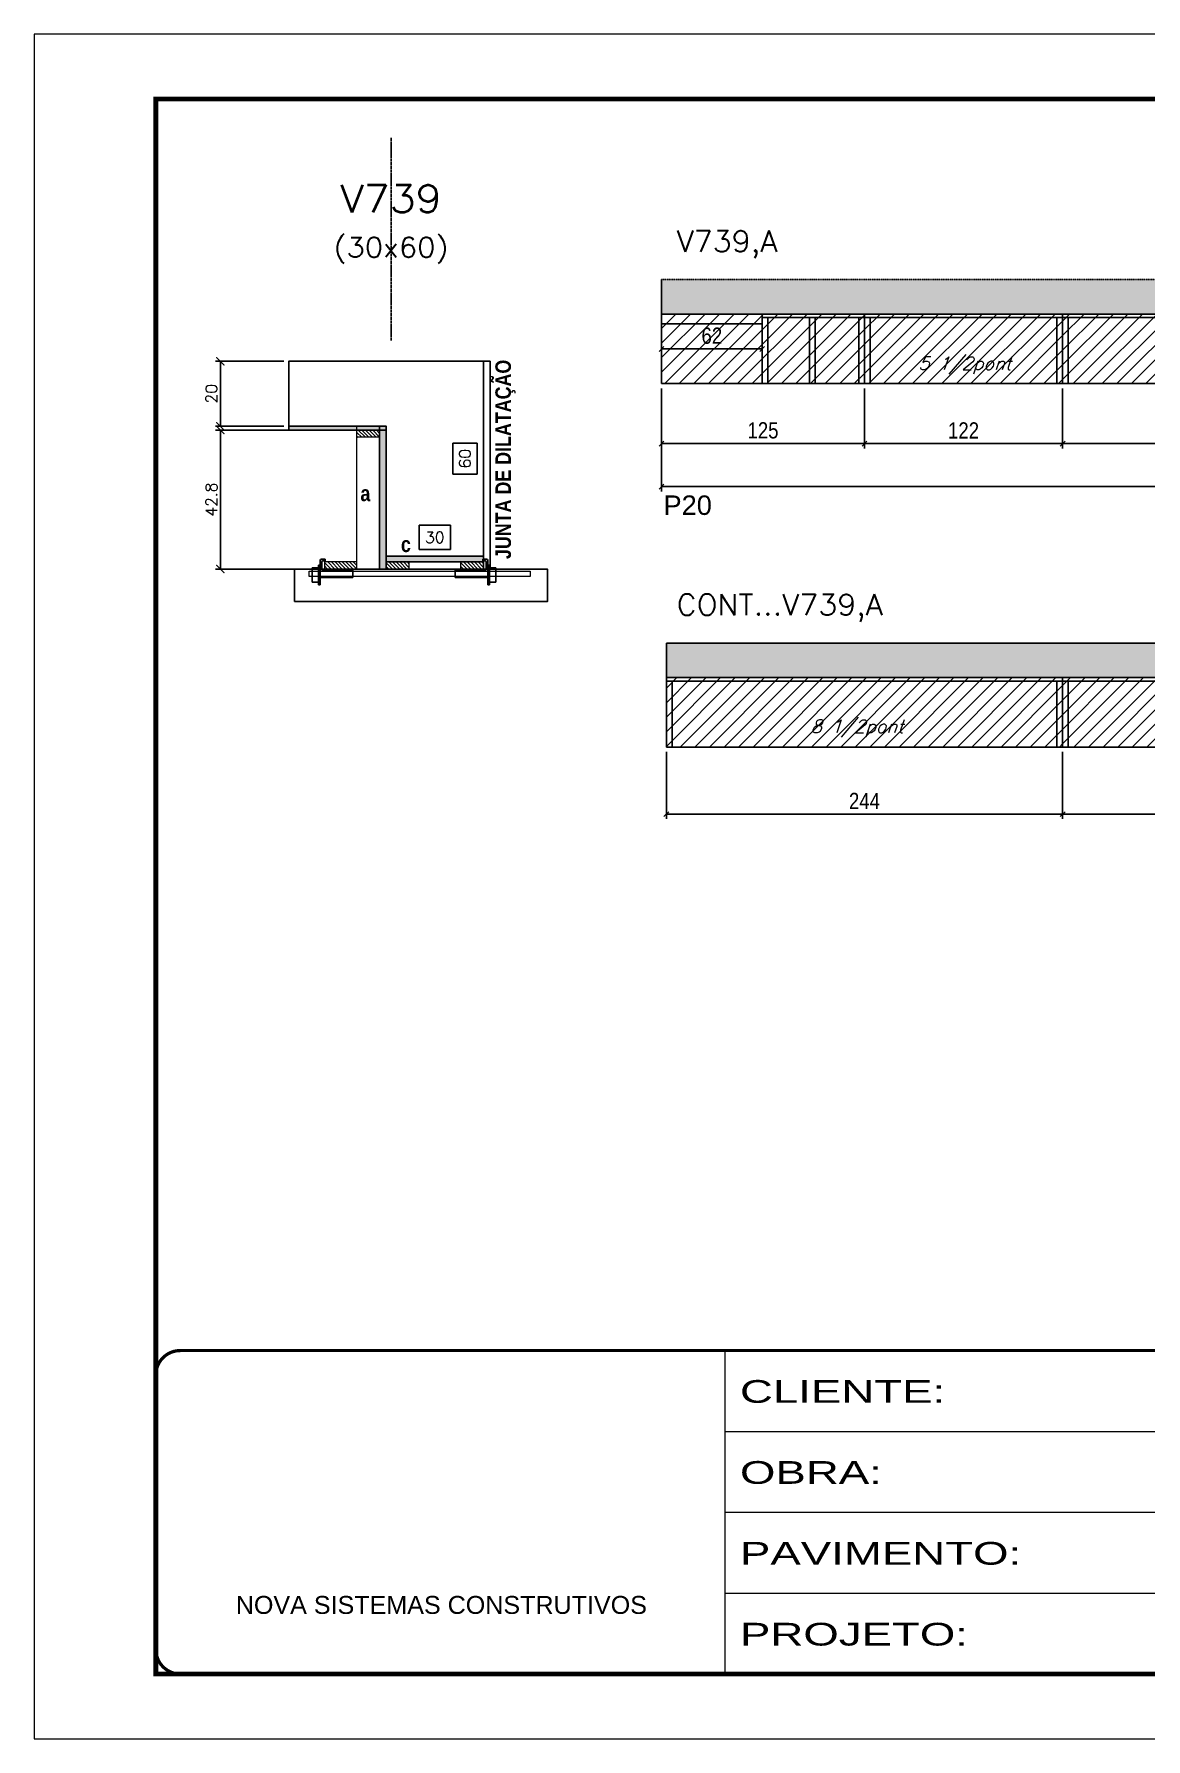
# Model space of a CAD drawing. Extents: x -20960 to -5926, y -2106 to 21915.
# Drawn here: x -7452 to -6767, y 10528 to 11578 of the extents above; entities that cross this region are included whole.
import ezdxf
from ezdxf.enums import TextEntityAlignment as Align

# ---------------------------------------------------------------- set-up
doc = ezdxf.new("R2010")
doc.units = 0
for name, pattern in [('CONTINUO', [0]), ('DASHED', [0.75, 0.5, -0.25]), ('HIDDEN', [0.375, 0.25, -0.125])]:
    doc.linetypes.add(name, pattern=pattern)
for name, color, linetype in [('5', 5, 'Continuous'), ('barrote', 251, 'Continuous'), ('COTA', 241, 'Continuous'), ('Cota Seção (2x)', 4, 'Continuous'), ('detalhes', 4, 'Continuous'), ('Painéis', 200, 'Continuous'), ('presilha', 1, 'Continuous'), ('Reaproveitamento', 251, 'Continuous'), ('SARR_2.2x7', 40, 'Continuous'), ('SARR_3.5x7', 81, 'Continuous'), ('texto', 7, 'Continuous'), ('Texto de Titulo', 7, 'Continuous'), ('Texto Qtd Sarr', 242, 'Continuous')]:
    doc.layers.add(name, color=color, linetype=linetype)
for name, color, linetype, lineweight in [('CONCRETO', 251, 'Continuous', 25), ('Folhas', 255, 'Continuous', 9), ('Hachura', 251, 'Continuous', 9), ('Madeira', 126, 'Continuous', 18), ('SARRAFO DE PRESSAO', 251, 'DASHED', 9), ('SCO-___-LAJ', 2, 'Continuous', 0), ('Texto Seção', 7, 'Continuous', 15)]:
    doc.layers.add(name, color=color, linetype=linetype, lineweight=lineweight)
doc.styles.add('ARIAL', font='arial.ttf')
doc.styles.add('COTA TECNICA', font='techl___.ttf', dxfattribs={"height": 10})
doc.styles.add('COTA TECNICA-50', font='techl___.ttf', dxfattribs={"height": 9})
doc.styles.add('REGUA-120', font='ROMANS.shx', dxfattribs={"height": 15})
doc.styles.add('Romans', font='romans.shx')
doc.styles.get("Standard").update_dxf_attribs({"font": 'arial.ttf'})
doc.styles.add('TECNICA', font='techb___.ttf', dxfattribs={"height": 10})
doc.styles.add('Tecnologia', font='')
doc.styles.get('Tecnologia').set_extended_font_data('Forgotten Futurist')
doc.dimstyles.new('COTA PAINEL-50', dxfattribs={"dimtxt": 9, "dimasz": 3, "dimexe": 3, "dimexo": 3, "dimgap": 3, "dimtad": 1, "dimdec": 1, "dimzin": 12, "dimdsep": 46, "dimtxsty": 'COTA TECNICA-50', "dimblk1": 'OBLIQUE', "dimblk2": 'OBLIQUE', "dimsah": 1, "dimcen": 0.9, "dimclrd": 4, "dimclre": 4, "dimclrt": 240, "dimadec": 1, "dimazin": 3, "dimtfac": 1, "dimtdec": 1, "dimtmove": 0, "dimatfit": 3, "dimfxl": 1, "dimtolj": 1, "dimtzin": 12, "dimarcsym": 0})
doc.dimstyles.new('Cota Seção (2x)', dxfattribs={"dimtxt": 7, "dimasz": 5, "dimexe": 3, "dimexo": 3, "dimgap": 2, "dimtad": 3, "dimdec": 1, "dimlfac": 0.5, "dimzin": 12, "dimdsep": 46, "dimtxsty": 'Romans', "dimblk": 'ARCHTICK', "dimcen": 0, "dimclrd": 4, "dimclre": 4, "dimclrt": 1, "dimadec": 1, "dimazin": 3, "dimtfac": 1, "dimtdec": 1, "dimtmove": 0, "dimatfit": 3, "dimldrblk": 'OBLIQUE', "dimfxl": 1, "dimtolj": 1, "dimtzin": 12, "dimarcsym": 0})
doc.dimstyles.new('Cota Seção interna', dxfattribs={"dimtxt": 7, "dimasz": 6, "dimexe": 0.18, "dimexo": 2, "dimgap": -4, "dimtad": 3, "dimdec": 1, "dimlfac": 0.5, "dimzin": 12, "dimdsep": 46, "dimtxsty": 'Romans', "dimblk": 'ARCHTICK', "dimcen": 0.09, "dimse1": 1, "dimse2": 1, "dimsd1": 1, "dimsd2": 1, "dimclrd": 180, "dimclre": 5, "dimclrt": 1, "dimadec": 0, "dimazin": 3, "dimtfac": 1, "dimtdec": 1, "dimtofl": 0, "dimtmove": 0, "dimatfit": 3, "dimldrblk": 'ARCHTICK', "dimfxl": 1, "dimtolj": 1, "dimtzin": 0, "dimarcsym": 0})
doc.dimstyles.new('PAINEL', dxfattribs={"dimtxt": 10, "dimasz": 3, "dimexe": 3, "dimexo": 3, "dimgap": 3, "dimtad": 1, "dimdec": 1, "dimzin": 12, "dimdsep": 46, "dimtxsty": 'COTA TECNICA', "dimblk1": 'OBLIQUE', "dimblk2": 'OBLIQUE', "dimsah": 1, "dimcen": 0.9, "dimclrd": 4, "dimclre": 4, "dimclrt": 240, "dimadec": 1, "dimazin": 3, "dimtfac": 1, "dimtdec": 1, "dimtmove": 0, "dimatfit": 3, "dimfxl": 1, "dimtolj": 1, "dimtzin": 12, "dimarcsym": 0})
pattern_1 = [(45, (10871.408, 12325.307), (-4.490128, 4.490128), [])]

# ---------------------------------------------------------------- blocks, each defined once
blk = doc.blocks.new('9999999999')
at = {"color": 30, "linetype": 'CONTINUO'}
for p, q in [((98564.6, 34230.2), (98564.6, 34429.4)), ((98564.6, 34379.6), (99584, 34379.6)), ((98564.6, 34329.8), (99488, 34329.8)), ((98564.6, 34280), (99488, 34280))]:
    blk.add_line(p, q, dxfattribs=at)
at = {"color": 30, "linetype": 'CONTINUO', "const_width": 2}
blk.add_lwpolyline([(99584, 34230.2), (99584, 34414.4, 0.414214), (99569, 34429.4), (98229, 34429.4, 0.414214), (98214, 34414.4), (98214, 34245.2, 0.414214), (98229, 34230.2), (99584, 34230.2)], format="xyb", dxfattribs=at)
at = {"layer": 'Folhas'}
blk.add_lwpolyline([(98139, 34190.2), (99624, 34190.2), (99624, 35240.2), (98139, 35240.2)], close=True, dxfattribs=at)
at = {"layer": 'Folhas', "color": 30, "const_width": 3}
blk.add_lwpolyline([(98214, 34230.2), (99584, 34230.2), (99584, 35200.2), (98214, 35200.2)], close=True, dxfattribs=at)
at = {"color": 7, "linetype": 'Continuous', "ltscale": 5, "style": 'ARIAL'}
blk.add_text('NOVA SISTEMAS CONSTRUTIVOS', height=11.059, dxfattribs=at).set_placement((98263.2, 34267.2))
at = {"layer": 'Folhas', "color": 7, "style": 'Tecnologia', "width": 1.5}
for s, p in [('CLIENTE:', (98573.7, 34397.2)), ('OBRA:', (98573.7, 34347.3)), ('PAVIMENTO:', (98573.7, 34297.5)), ('PROJETO:', (98573.7, 34247.7))]:
    blk.add_text(s, height=14, dxfattribs=at).set_placement(p)
blk = doc.blocks.new('titulo1')
at = {"layer": 'Defpoints', "color": 252, "linetype": 'HIDDEN', "ltscale": 2}
blk.add_line((0, 0), (0, 125), dxfattribs=at)
at = {"layer": 'Defpoints', "style": 'Romans', "oblique": 15}
blk.add_attdef('FOLHA', text='', height=10, dxfattribs=at).set_placement((0, 15.6), align=Align.MIDDLE_CENTER)
at = {"layer": 'Texto Qtd Sarr', "color": 3, "style": 'Romans', "oblique": 15}
for tag, height, p in [('TITULO', 17, (0, 71.4)), ('SEÇÃO', 12, (0, 41.5))]:
    blk.add_attdef(tag, text='', height=height, dxfattribs=at).set_placement(p, align=Align.MIDDLE_CENTER)
blk = doc.blocks.new('PRESILHA METÁLICA 1')
at = {"layer": 'presilha'}
for p, q in [((7.5, 10.6), (7.5, 19.9)), ((12, 21), (8.6, 21)), ((9, 11.6), (9, 18.9)), ((12, 19.5), (9.6, 19.5)), ((12, 21), (12, 19.5)), ((0, 13), (6, 13)), ((0, 13), (0, 0)), ((6, 0), (0, 0)), ((6, 15.5), (7.5, 15.5)), ((6, -2.5), (6, 15.5)), ((6, 13), (6, 0)), ((7.5, 15.5), (7.5, -2.5)), ((37.5, 4.1), (7.5, 4.1)), ((37.5, 11), (9.6, 11)), ((37.5, 11), (37.5, 4.1)), ((7.5, -2.5), (6, -2.5))]:
    blk.add_line(p, q, dxfattribs=at)
for centre, radius, start, end in [((8.6, 19.9), 1.14, 90, 180), ((9.6, 18.9), 0.57, 90, 180), ((9.6, 11.6), 0.57, 180, 270)]:
    blk.add_arc(centre, radius, start, end, dxfattribs=at)
blk = doc.blocks.new('*D1352')
at = {"layer": 'Cota Seção (2x)', "color": 180, "lineweight": -2, "transparency": 16777216}
for p, q in [((-7195.5, 11275.7), (-7214.9, 11275.7)), ((-7214.9, 11275.7), (-7214.9, 11260.7)), ((-7195.5, 11260.7), (-7195.5, 11275.7)), ((-7214.9, 11260.7), (-7195.5, 11260.7))]:
    blk.add_line(p, q, dxfattribs=at)
at = {"layer": 'Defpoints', "color": 0, "transparency": 16777216}
for p in [(-7175.2, 11256.7), (-7235.2, 11248.7), (-7175.2, 11248.7)]:
    blk.add_point(p, dxfattribs=at)
at = {"layer": 'Cota Seção (2x)', "color": 1, "transparency": 16777216, "insert": (-7205.2, 11268.2), "char_height": 7, "attachment_point": 5, "style": 'Romans'}
blk.add_mtext('\\A1;30', dxfattribs=at)
blk = doc.blocks.new('_ArchTick')
at = {"color": 0, "linetype": 'ByBlock', "const_width": 0.15}
blk.add_lwpolyline([(-0.5, -0.5), (0.5, 0.5)], dxfattribs=at)
blk = doc.blocks.new('*D1367')
at = {"layer": 'COTA', "color": 4, "lineweight": -2, "transparency": 16777216}
for p, q in [((-7256.2, 11334.3), (-7340.3, 11334.3)), ((-7337.3, 11334.3), (-7337.3, 11248.7)), ((-7256.2, 11248.7), (-7340.3, 11248.7))]:
    blk.add_line(p, q, dxfattribs=at)
at = {"layer": 'Defpoints', "color": 0, "transparency": 16777216}
for p in [(-7253.2, 11334.3), (-7337.3, 11248.7), (-7253.2, 11248.7)]:
    blk.add_point(p, dxfattribs=at)
at = {"layer": 'COTA', "color": 4, "lineweight": -2, "transparency": 16777216, "xscale": 5, "yscale": 5, "zscale": 5}
for p, rotation in [((-7337.3, 11334.3), 90), ((-7337.3, 11248.7), 270)]:
    blk.add_blockref('_ArchTick', p, dxfattribs=dict(at, rotation=rotation))
at = {"layer": 'COTA', "color": 1, "transparency": 16777216, "insert": (-7342.8, 11291.5), "char_height": 7, "attachment_point": 5, "rotation": 90, "style": 'Romans'}
blk.add_mtext('\\A1;42.8', dxfattribs=at)
blk = doc.blocks.new('_Oblique')
at = {"color": 0, "linetype": 'ByBlock', "lineweight": -2}
blk.add_line((-0.5, -0.5), (0.5, 0.5), dxfattribs=at)
blk = doc.blocks.new('*D1368')
at = {"layer": 'COTA', "color": 4, "lineweight": -2, "transparency": 16777216}
for p, q in [((-7298.2, 11376.7), (-7340.3, 11376.7)), ((-7337.3, 11376.7), (-7337.3, 11336.7)), ((-7298.2, 11336.7), (-7340.3, 11336.7))]:
    blk.add_line(p, q, dxfattribs=at)
at = {"layer": 'Defpoints', "color": 0, "transparency": 16777216}
for p in [(-7295.2, 11376.7), (-7337.3, 11336.7), (-7295.2, 11336.7)]:
    blk.add_point(p, dxfattribs=at)
at = {"layer": 'COTA', "color": 4, "lineweight": -2, "transparency": 16777216, "xscale": 5, "yscale": 5, "zscale": 5}
for p, rotation in [((-7337.3, 11376.7), 90), ((-7337.3, 11336.7), 270)]:
    blk.add_blockref('_ArchTick', p, dxfattribs=dict(at, rotation=rotation))
at = {"layer": 'COTA', "color": 1, "transparency": 16777216, "insert": (-7342.8, 11356.7), "char_height": 7, "attachment_point": 5, "rotation": 90, "style": 'Romans'}
blk.add_mtext('\\A1;20', dxfattribs=at)
blk = doc.blocks.new('*D1369')
at = {"layer": 'Cota Seção (2x)', "color": 180, "lineweight": -2, "transparency": 16777216}
for p, q in [((-7179.2, 11326.2), (-7194.2, 11326.2)), ((-7194.2, 11326.2), (-7194.2, 11307.2)), ((-7179.2, 11307.2), (-7179.2, 11326.2)), ((-7194.2, 11307.2), (-7179.2, 11307.2))]:
    blk.add_line(p, q, dxfattribs=at)
at = {"layer": 'Defpoints', "color": 0, "transparency": 16777216}
for p in [(-7175.2, 11376.7), (-7175.2, 11256.7), (-7175.2, 11256.7)]:
    blk.add_point(p, dxfattribs=at)
at = {"layer": 'Cota Seção (2x)', "color": 1, "transparency": 16777216, "insert": (-7186.7, 11316.7), "char_height": 7, "attachment_point": 5, "rotation": 90, "style": 'Romans'}
blk.add_mtext('\\A1;60', dxfattribs=at)
blk = doc.blocks.new('*D1356')
at = {"layer": 'COTA', "color": 4, "linetype": 'ByBlock', "lineweight": -2, "transparency": 16777216}
for p, q in [((-7065.6, 11360), (-7065.6, 11323)), ((-6940.6, 11360), (-6940.6, 11323)), ((-7065.6, 11326), (-6940.6, 11326))]:
    blk.add_line(p, q, dxfattribs=at)
at = {"layer": 'Defpoints', "color": 0, "linetype": 'ByBlock', "transparency": 16777216}
for p in [(-7065.6, 11363), (-6940.6, 11363), (-6940.6, 11326)]:
    blk.add_point(p, dxfattribs=at)
at = {"layer": 'COTA', "color": 4, "linetype": 'ByBlock', "lineweight": -2, "transparency": 16777216, "xscale": 3, "yscale": 3, "zscale": 3, "rotation": 180}
blk.add_blockref('_Oblique', (-7065.6, 11326), dxfattribs=at)
at = {"layer": 'COTA', "color": 4, "linetype": 'ByBlock', "lineweight": -2, "transparency": 16777216, "xscale": 3, "yscale": 3, "zscale": 3}
blk.add_blockref('_Oblique', (-6940.6, 11326), dxfattribs=at)
at = {"layer": 'COTA', "color": 240, "linetype": 'ByBlock', "transparency": 16777216, "insert": (-7003.1, 11334.1), "char_height": 10, "attachment_point": 5, "style": 'COTA TECNICA'}
blk.add_mtext('\\A1;125', dxfattribs=at)
blk = doc.blocks.new('*D1377')
at = {"layer": 'COTA', "color": 4, "linetype": 'ByBlock', "lineweight": -2, "transparency": 16777216}
for p, q in [((-6818.6, 11360), (-6818.6, 11323)), ((-6574.6, 11360), (-6574.6, 11323)), ((-6818.6, 11326), (-6574.6, 11326))]:
    blk.add_line(p, q, dxfattribs=at)
at = {"layer": 'Defpoints', "color": 0, "linetype": 'ByBlock', "transparency": 16777216}
for p in [(-6818.6, 11363), (-6574.6, 11363), (-6574.6, 11326)]:
    blk.add_point(p, dxfattribs=at)
at = {"layer": 'COTA', "color": 4, "linetype": 'ByBlock', "lineweight": -2, "transparency": 16777216, "xscale": 3, "yscale": 3, "zscale": 3, "rotation": 180}
blk.add_blockref('_Oblique', (-6818.6, 11326), dxfattribs=at)
at = {"layer": 'COTA', "color": 4, "linetype": 'ByBlock', "lineweight": -2, "transparency": 16777216, "xscale": 3, "yscale": 3, "zscale": 3}
blk.add_blockref('_Oblique', (-6574.6, 11326), dxfattribs=at)
at = {"layer": 'COTA', "color": 240, "linetype": 'ByBlock', "transparency": 16777216, "insert": (-6696.6, 11334.1), "char_height": 10, "attachment_point": 5, "style": 'COTA TECNICA'}
blk.add_mtext('\\A1;244', dxfattribs=at)
blk = doc.blocks.new('*D1379')
at = {"layer": 'COTA', "color": 4, "linetype": 'ByBlock', "lineweight": -2, "transparency": 16777216}
for p, q in [((-7065.6, 11360), (-7065.6, 11296.5)), ((-6386.6, 11360), (-6386.6, 11296.5)), ((-7065.6, 11299.5), (-6386.6, 11299.5))]:
    blk.add_line(p, q, dxfattribs=at)
at = {"layer": 'Defpoints', "color": 0, "linetype": 'ByBlock', "transparency": 16777216}
for p in [(-7065.6, 11363), (-6386.6, 11363), (-6386.6, 11299.5)]:
    blk.add_point(p, dxfattribs=at)
at = {"layer": 'COTA', "color": 4, "linetype": 'ByBlock', "lineweight": -2, "transparency": 16777216, "xscale": 3, "yscale": 3, "zscale": 3, "rotation": 180}
blk.add_blockref('_Oblique', (-7065.6, 11299.5), dxfattribs=at)
at = {"layer": 'COTA', "color": 4, "linetype": 'ByBlock', "lineweight": -2, "transparency": 16777216, "xscale": 3, "yscale": 3, "zscale": 3}
blk.add_blockref('_Oblique', (-6386.6, 11299.5), dxfattribs=at)
at = {"layer": 'COTA', "color": 240, "linetype": 'ByBlock', "transparency": 16777216, "insert": (-6726.1, 11307.2), "char_height": 9, "attachment_point": 5, "style": 'COTA TECNICA-50'}
blk.add_mtext('\\A1;679', dxfattribs=at)
blk = doc.blocks.new('*D1357')
at = {"layer": 'COTA', "color": 4, "lineweight": -2, "ltscale": 25, "transparency": 16777216}
for p, q in [((-7062.6, 11136.1), (-7062.6, 11094.8)), ((-6818.6, 11136.1), (-6818.6, 11094.8)), ((-7062.6, 11097.8), (-6818.6, 11097.8))]:
    blk.add_line(p, q, dxfattribs=at)
at = {"layer": 'Defpoints', "color": 0, "ltscale": 25, "transparency": 16777216}
for p in [(-7062.6, 11139.1), (-6818.6, 11139.1), (-6818.6, 11097.8)]:
    blk.add_point(p, dxfattribs=at)
at = {"layer": 'COTA', "color": 4, "lineweight": -2, "ltscale": 25, "transparency": 16777216, "xscale": 3, "yscale": 3, "zscale": 3, "rotation": 180}
blk.add_blockref('_Oblique', (-7062.6, 11097.8), dxfattribs=at)
at = {"layer": 'COTA', "color": 4, "lineweight": -2, "ltscale": 25, "transparency": 16777216, "xscale": 3, "yscale": 3, "zscale": 3}
blk.add_blockref('_Oblique', (-6818.6, 11097.8), dxfattribs=at)
at = {"layer": 'COTA', "color": 240, "ltscale": 25, "transparency": 16777216, "insert": (-6940.6, 11105.9), "char_height": 10, "attachment_point": 5, "style": 'COTA TECNICA'}
blk.add_mtext('\\A1;244', dxfattribs=at)
blk = doc.blocks.new('*D1358')
at = {"layer": 'COTA', "color": 4, "lineweight": -2, "ltscale": 25, "transparency": 16777216}
for p, q in [((-6818.6, 11136.1), (-6818.6, 11094.8)), ((-6574.6, 11136.1), (-6574.6, 11094.8)), ((-6818.6, 11097.8), (-6574.6, 11097.8))]:
    blk.add_line(p, q, dxfattribs=at)
at = {"layer": 'Defpoints', "color": 0, "ltscale": 25, "transparency": 16777216}
for p in [(-6818.6, 11139.1), (-6574.6, 11139.1), (-6574.6, 11097.8)]:
    blk.add_point(p, dxfattribs=at)
at = {"layer": 'COTA', "color": 4, "lineweight": -2, "ltscale": 25, "transparency": 16777216, "xscale": 3, "yscale": 3, "zscale": 3, "rotation": 180}
blk.add_blockref('_Oblique', (-6818.6, 11097.8), dxfattribs=at)
at = {"layer": 'COTA', "color": 4, "lineweight": -2, "ltscale": 25, "transparency": 16777216, "xscale": 3, "yscale": 3, "zscale": 3}
blk.add_blockref('_Oblique', (-6574.6, 11097.8), dxfattribs=at)
at = {"layer": 'COTA', "color": 240, "ltscale": 25, "transparency": 16777216, "insert": (-6696.6, 11105.9), "char_height": 10, "attachment_point": 5, "style": 'COTA TECNICA'}
blk.add_mtext('\\A1;244', dxfattribs=at)
blk = doc.blocks.new('*D1365')
at = {"layer": 'COTA', "color": 4, "lineweight": -2, "ltscale": 25, "transparency": 16777216}
for p, q in [((-7065.6, 11396.8), (-7065.6, 11381.3)), ((-7003.6, 11396.8), (-7003.6, 11381.3)), ((-7003.6, 11384.3), (-7065.6, 11384.3))]:
    blk.add_line(p, q, dxfattribs=at)
at = {"layer": 'Defpoints', "color": 0, "ltscale": 25, "transparency": 16777216}
for p in [(-7065.6, 11399.8), (-7003.6, 11399.8), (-7065.6, 11384.3)]:
    blk.add_point(p, dxfattribs=at)
at = {"layer": 'COTA', "color": 4, "lineweight": -2, "ltscale": 25, "transparency": 16777216, "xscale": 3, "yscale": 3, "zscale": 3, "rotation": 180}
blk.add_blockref('_Oblique', (-7065.6, 11384.3), dxfattribs=at)
at = {"layer": 'COTA', "color": 4, "lineweight": -2, "ltscale": 25, "transparency": 16777216, "xscale": 3, "yscale": 3, "zscale": 3}
blk.add_blockref('_Oblique', (-7003.6, 11384.3), dxfattribs=at)
at = {"layer": 'COTA', "color": 240, "ltscale": 25, "transparency": 16777216, "insert": (-7034.6, 11392.4), "char_height": 10, "attachment_point": 5, "style": 'COTA TECNICA'}
blk.add_mtext('\\A1;62', dxfattribs=at)
blk = doc.blocks.new('*D1366')
at = {"layer": 'COTA', "color": 4, "lineweight": -2, "ltscale": 25, "transparency": 16777216}
for p, q in [((-6940.6, 11360), (-6940.6, 11323)), ((-6818.6, 11360), (-6818.6, 11323)), ((-6940.6, 11326), (-6818.6, 11326))]:
    blk.add_line(p, q, dxfattribs=at)
at = {"layer": 'Defpoints', "color": 0, "ltscale": 25, "transparency": 16777216}
for p in [(-6940.6, 11363), (-6818.6, 11363), (-6818.6, 11326)]:
    blk.add_point(p, dxfattribs=at)
at = {"layer": 'COTA', "color": 4, "lineweight": -2, "ltscale": 25, "transparency": 16777216, "xscale": 3, "yscale": 3, "zscale": 3, "rotation": 180}
blk.add_blockref('_Oblique', (-6940.6, 11326), dxfattribs=at)
at = {"layer": 'COTA', "color": 4, "lineweight": -2, "ltscale": 25, "transparency": 16777216, "xscale": 3, "yscale": 3, "zscale": 3}
blk.add_blockref('_Oblique', (-6818.6, 11326), dxfattribs=at)
at = {"layer": 'COTA', "color": 240, "ltscale": 25, "transparency": 16777216, "insert": (-6879.6, 11334.1), "char_height": 10, "attachment_point": 5, "style": 'COTA TECNICA'}
blk.add_mtext('\\A1;122', dxfattribs=at)

msp = doc.modelspace()

# ---------------------------------------------------------------- hatches: boundary and pattern name
at = {"layer": 'COTA', "linetype": 'ByBlock'}
h = msp.add_hatch(dxfattribs=at)
h.set_pattern_fill('AR-CONC', color=256, scale=0.03)
h.set_pattern_definition([(50, (-147772.7897, -19461.836), (5.46554007, -0.47817257), [0.5715, -6.2865]), (355, (-147772.7897, -19461.836), (-1.05730264, 5.73170536), [0.4572, -5.02921753]), (100.4514447, (-147772.334, -19461.8757), (4.40823741, 5.25353256), [0.48570026, -5.34270734]), (46.1842, (-147772.79, -19460.312), (8.13237123, -1.26126984), [0.85725, -9.42975]), (96.6355576, (-147772.112, -19460.417), (7.122124, 7.42278374), [0.7285507, -8.01406824]), (351.184151, (-147772.79, -19460.312), (7.122124, 7.42278374), [0.685799, -7.54379196]), (21, (-147772.0277, -19460.693), (4.54843174, -3.06795595), [0.5715, -6.2865]), (326, (-147772.0277, -19460.693), (1.85406085, 5.52563898), [0.4572, -5.0292]), (71.451445, (-147771.6487, -19460.9485), (6.40249258, 2.45768307), [0.48570026, -5.34269813]), (37.5, (-147772.7897, -19461.8358), (0.092658098, 2.536651166), [0, -4.96824, 0, -5.1054, 0, -5.04825]), (7.5, (-147772.7897, -19461.8358), (2.004589875, 3.005417245), [0, -2.91084, 0, -4.85394, 0, -1.92405]), (327.5, (-147774.489, -19461.8358), (4.067717855, -0.17186232), [0, -1.905, 0, -5.9436, 0, -7.8867]), (317.5, (-147775.251, -19461.836), (4.44387544, 0.76279473), [0, -2.4765, 0, -3.94716, 0, -5.6007])])
h.paths.add_polyline_path([(-6574.58, 11426.97), (-7065.58, 11426.97), (-7065.58, 11405.77), (-6574.58, 11405.77), (-6505.58, 11405.77), (-6505.58, 11384.97), (-6386.58, 11384.97), (-6386.58, 11363.09), (-6356.58, 11362.97), (-6356.58, 11384.97), (-6237.58, 11384.97), (-6237.58, 11405.77), (-6134.08, 11405.77), (-6134.08, 11426.97)])
h.paths.add_polyline_path([(-6217.66, 11378.66), (-6217.66, 11412.59), (-6238.24, 11412.59), (-6238.24, 11378.66)], flags=25)
h.paths.add_polyline_path([(-6308.77, 11398.65), (-6285.96, 11398.65), (-6285.96, 11419.23), (-6308.77, 11419.23)], flags=24)
h.paths.add_polyline_path([(-6457.77, 11398.65), (-6434.96, 11398.65), (-6434.96, 11419.23), (-6457.77, 11419.23)], flags=24)
h = msp.add_hatch(dxfattribs=at)
h.set_pattern_fill('AR-CONC', color=256, scale=0.03)
h.set_pattern_definition([(50, (-144589.2897, -16891.5286), (5.46554007, -0.47817257), [0.5715, -6.2865]), (355, (-144589.2897, -16891.5286), (-1.05730264, 5.73170536), [0.4572, -5.02921753]), (100.4514447, (-144588.834, -16891.5684), (4.40823741, 5.25353256), [0.48570026, -5.34270734]), (46.1842, (-144589.29, -16890.0046), (8.13237123, -1.26126984), [0.85725, -9.42975]), (96.6355576, (-144588.612, -16890.11), (7.122124, 7.42278374), [0.7285507, -8.01406824]), (351.184151, (-144589.29, -16890.005), (7.122124, 7.42278374), [0.685799, -7.54379196]), (21, (-144588.5277, -16890.3856), (4.54843174, -3.06795595), [0.5715, -6.2865]), (326, (-144588.5277, -16890.3856), (1.85406085, 5.52563898), [0.4572, -5.0292]), (71.451445, (-144588.1487, -16890.641), (6.40249258, 2.45768307), [0.48570026, -5.34269813]), (37.5, (-144589.2897, -16891.5286), (0.092658098, 2.536651166), [0, -4.96824, 0, -5.1054, 0, -5.04825]), (7.5, (-144589.2897, -16891.5286), (2.004589875, 3.005417245), [0, -2.91084, 0, -4.85394, 0, -1.92405]), (327.5, (-144590.989, -16891.5286), (4.067717855, -0.17186232), [0, -1.905, 0, -5.9436, 0, -7.8867]), (317.5, (-144591.751, -16891.5286), (4.44387544, 0.76279473), [0, -2.4765, 0, -3.94716, 0, -5.6007])])
h.paths.add_polyline_path([(-6311.08, 11181.86), (-6311.08, 11203.06), (-7062.58, 11203.06), (-7062.58, 11181.86)])
at = {"layer": 'Hachura'}
h = msp.add_hatch(color=256, dxfattribs=at)
h.dxf.hatch_style = 1
h.paths.add_polyline_path([(-7235.17, 11334.3), (-7235.17, 11336.7), (-7295.17, 11336.7), (-7295.17, 11334.3)])
h = msp.add_hatch(dxfattribs=at)
h.set_pattern_fill('ANSI31', color=256, scale=0.5, angle=270, style=0)
h.set_pattern_definition([(315, (15652.6435, 3026.6581), (1.12253202, 1.12253202), [])])
h.paths.add_polyline_path([(-7253.18, 11329.9), (-7253.18, 11334.3), (-7239.18, 11334.3), (-7239.18, 11329.9)])
h = msp.add_hatch(color=256, dxfattribs=at)
h.dxf.hatch_style = 1
h.paths.add_polyline_path([(-7235.18, 11336.7), (-7239.18, 11336.7), (-7239.18, 11248.7), (-7235.18, 11248.7)])
h = msp.add_hatch(color=256, dxfattribs=at)
h.dxf.hatch_style = 1
h.paths.add_polyline_path([(-7235.17, 11253.1), (-7235.17, 11256.7), (-7175.21, 11256.7), (-7175.21, 11253.1)])
h = msp.add_hatch(dxfattribs=at)
h.set_pattern_fill('ANSI31', color=256, scale=0.5, angle=270, style=0)
h.set_pattern_definition([(315, (15618.6435, 3019.0581), (1.12253202, 1.12253202), [])])
h.paths.add_polyline_path([(-7253.18, 11248.7), (-7253.18, 11253.1), (-7273.18, 11253.1), (-7273.18, 11248.7)])
h = msp.add_hatch(dxfattribs=at)
h.set_pattern_fill('ANSI31', color=256, scale=0.5, angle=270, style=0)
h.set_pattern_definition([(315, (15721.4455, 3019.0581), (1.12253202, 1.12253202), [])])
h.paths.add_polyline_path([(-7235.17, 11248.7), (-7235.17, 11253.1), (-7221.17, 11253.1), (-7221.17, 11248.7)])
h = msp.add_hatch(dxfattribs=at)
h.set_pattern_fill('ANSI31', color=256, scale=0.5, angle=270, style=0)
h.set_pattern_definition([(315, (15767.4087, 3019.0581), (1.12253202, 1.12253202), [])])
h.paths.add_polyline_path([(-7189.21, 11248.7), (-7189.21, 11253.1), (-7175.21, 11253.1), (-7175.21, 11248.7)])
at = {"layer": 'Reaproveitamento', "linetype": 'ByBlock'}
h = msp.add_hatch(dxfattribs=at)
h.set_pattern_fill('ANSI31', color=256, scale=2)
h.set_pattern_definition(pattern_1)
h.paths.add_polyline_path([(-6940.58, 11405.77), (-7065.58, 11405.77), (-7065.58, 11362.97), (-7021.58, 11362.97), (-6940.58, 11362.97)])
h = msp.add_hatch(dxfattribs=at)
h.set_pattern_fill('ANSI31', color=256, scale=2)
h.set_pattern_definition(pattern_1)
h.paths.add_polyline_path([(-6818.58, 11405.77), (-6940.58, 11405.77), (-6940.58, 11362.97), (-6899.58, 11362.97), (-6818.58, 11362.97)])
h = msp.add_hatch(dxfattribs=at)
h.set_pattern_fill('ANSI31', color=256, scale=2)
h.set_pattern_definition(pattern_1)
h.paths.add_polyline_path([(-6574.58, 11362.97), (-6574.58, 11405.77), (-6818.58, 11405.77), (-6818.58, 11362.97)])
h = msp.add_hatch(dxfattribs=at)
h.set_pattern_fill('ANSI31', color=256, scale=2)
h.set_pattern_definition(pattern_1)
h.paths.add_polyline_path([(-7062.58, 11181.86), (-7062.58, 11139.06), (-6818.58, 11139.06), (-6818.58, 11181.86)])
h = msp.add_hatch(dxfattribs=at)
h.set_pattern_fill('ANSI31', color=256, scale=2)
h.set_pattern_definition(pattern_1)
h.paths.add_polyline_path([(-6574.58, 11139.06), (-6574.58, 11181.86), (-6818.58, 11181.86), (-6818.58, 11139.06)])

# ---------------------------------------------------------------- linework, layer by layer
at = {"layer": 'barrote'}
msp.add_lwpolyline([(-7291.54, 11228.7), (-7135.89, 11228.7), (-7135.89, 11248.7), (-7291.54, 11248.7)], close=True, dxfattribs=at)
at = {"layer": 'CONCRETO'}
for p, q in [((-7175.18, 11248.7), (-7175.18, 11376.7)), ((-7175.18, 11376.7), (-7171.18, 11376.7)), ((-7171.18, 11248.7), (-7171.18, 11376.7))]:
    msp.add_line(p, q, dxfattribs=at)
msp.add_lwpolyline([(-7235.18, 11336.7), (-7235.18, 11253.1), (-7235.17, 11253.1), (-7235.17, 11256.7), (-7175.18, 11256.7), (-7175.18, 11336.7), (-7175.18, 11336.7), (-7175.18, 11376.7), (-7175.18, 11376.7), (-7175.18, 11376.7), (-7235.18, 11376.7), (-7295.17, 11376.7), (-7295.17, 11336.7)], dxfattribs=at)
at = {"layer": 'COTA', "linetype": 'DASHED', "ltscale": 0.3}
msp.add_line((-7065.58, 11426.97), (-6574.58, 11426.97), dxfattribs=at)
at = {"layer": 'COTA', "linetype": 'ByBlock'}
for p, q in [((-7065.58, 11426.97), (-7065.58, 11405.77)), ((-6311.08, 11203.06), (-7062.58, 11203.06)), ((-7062.58, 11181.86), (-7062.58, 11203.06))]:
    msp.add_line(p, q, dxfattribs=at)
at = {"layer": 'Madeira'}
for points in [[(-7253.18, 11336.7), (-7239.18, 11336.7), (-7239.18, 11248.7), (-7253.18, 11248.7)], [(-7253.18, 11329.9), (-7253.18, 11334.3), (-7239.18, 11334.3), (-7239.18, 11329.9)], [(-7253.18, 11248.7), (-7253.18, 11253.1), (-7273.18, 11253.1), (-7273.18, 11248.7)], [(-7235.17, 11248.7), (-7235.17, 11253.1), (-7221.17, 11253.1), (-7221.17, 11248.7)], [(-7189.21, 11248.7), (-7189.21, 11253.1), (-7175.21, 11253.1), (-7175.21, 11248.7)]]:
    msp.add_lwpolyline(points, close=True, dxfattribs=at)
at = {"layer": 'Painéis', "linetype": 'ByBlock'}
for p, q in [((-7065.58, 11405.77), (-6574.58, 11405.77)), ((-7065.58, 11405.77), (-7065.58, 11362.97)), ((-7022.58, 11405.77), (-7021.58, 11405.77)), ((-6940.58, 11405.77), (-6940.58, 11362.97)), ((-6899.58, 11405.77), (-6899.58, 11405.77)), ((-6818.58, 11405.77), (-6818.58, 11362.97)), ((-7065.58, 11362.97), (-7021.58, 11362.97)), ((-7021.58, 11362.97), (-6899.58, 11362.97)), ((-6899.58, 11362.97), (-6574.58, 11362.97))]:
    msp.add_line(p, q, dxfattribs=at)
at = {"layer": 'Painéis', "ltscale": 25}
for p, q in [((-6311.08, 11181.86), (-7062.58, 11181.86)), ((-7062.58, 11181.86), (-7062.58, 11139.06)), ((-6818.58, 11181.86), (-6818.58, 11139.06)), ((-7062.58, 11139.06), (-6311.08, 11139.06))]:
    msp.add_line(p, q, dxfattribs=at)
at = {"layer": 'Painéis'}
for points in [[(-7235.17, 11334.3), (-7235.17, 11336.7), (-7295.17, 11336.7), (-7295.17, 11334.3)], [(-7235.18, 11336.7), (-7239.18, 11336.7), (-7239.18, 11248.7), (-7235.18, 11248.7)], [(-7235.17, 11253.1), (-7235.17, 11256.7), (-7175.21, 11256.7), (-7175.21, 11253.1)]]:
    msp.add_lwpolyline(points, close=True, dxfattribs=at)
at = {"layer": 'SARR_2.2x7', "linetype": 'Continuous'}
for p, q in [((-7003.58, 11403.57), (-6940.58, 11403.57)), ((-6940.58, 11403.57), (-6818.58, 11403.57)), ((-6818.58, 11403.57), (-6574.58, 11403.57)), ((-7065.58, 11399.77), (-7003.58, 11399.77)), ((-7062.58, 11179.66), (-6818.58, 11179.66)), ((-6818.58, 11179.66), (-6574.58, 11179.66))]:
    msp.add_line(p, q, dxfattribs=at)
at = {"layer": 'SARR_3.5x7'}
for p, q in [((-7003.58, 11405.77), (-7003.58, 11362.97)), ((-7000.04, 11403.58), (-7000.04, 11362.98)), ((-6974.48, 11403.57), (-6974.48, 11362.97)), ((-6970.94, 11403.58), (-6970.94, 11362.98)), ((-6944.08, 11403.57), (-6944.08, 11362.97)), ((-6937.08, 11403.57), (-6937.08, 11362.97)), ((-6822.08, 11403.57), (-6822.08, 11362.97)), ((-6815.08, 11403.57), (-6815.08, 11362.97)), ((-7062.58, 11139.06), (-7062.58, 11181.86)), ((-7059.13, 11179.66), (-7059.13, 11139.06)), ((-6822.08, 11179.66), (-6822.08, 11139.06)), ((-6815.08, 11179.66), (-6815.08, 11139.06))]:
    msp.add_line(p, q, dxfattribs=at)
at = {"layer": 'SCO-___-LAJ', "color": 1}
msp.add_lwpolyline([(-7282.54, 11247.37), (-7146.56, 11247.37), (-7146.56, 11244.17), (-7282.54, 11244.17)], close=True, dxfattribs=at)

# ---------------------------------------------------------------- block references
at = {"layer": 'presilha', "yscale": 0.6666666666666666, "zscale": 0.6666666666666666}
for p, xscale in [((-7280.75, 11240.74), 0.6666666666666666), ((-7167.63, 11240.74), -0.6666666666666666)]:
    msp.add_blockref('PRESILHA METÁLICA 1', p, dxfattribs=dict(at, xscale=xscale))
at = {"layer": 'SARRAFO DE PRESSAO', "color": 6, "linetype": 'ByBlock'}
msp.add_blockref('9999999999', (-105590.98, -23661.99), dxfattribs=at)
at = {"layer": 'Texto Seção'}
ref = msp.add_blockref('titulo1', (-7232.19, 11389.41), dxfattribs=at)
ref.add_attrib('TITULO', 'V739', dxfattribs={"layer": 'Texto de Titulo', "color": 7, "height": 17, "style": 'Romans', "width": 1.1}).set_placement((-7232.19, 11476.91), align=Align.MIDDLE_CENTER)
ref.add_attrib('SEÇÃO', '(30x60)', dxfattribs={"layer": 'Texto de Titulo', "color": 7, "height": 12, "style": 'Romans', "width": 1.1}).set_placement((-7232.19, 11446.91), align=Align.MIDDLE_CENTER)

# ---------------------------------------------------------------- texts
at = {"layer": '5', "linetype": 'Continuous'}
msp.add_text('P20', height=12, rotation=359.99996, dxfattribs=at).set_placement((-7064.39, 11282.07))
at = {"layer": 'detalhes', "style": 'TECNICA'}
msp.add_text('JUNTA DE DILATAÇÃO', height=9.6, rotation=90, dxfattribs=at).set_placement((-7158.33, 11254.9))
for s, p in [('a', (-7251.01, 11290.5)), ('c', (-7226.1, 11259.2))]:
    msp.add_text(s, height=9.6, dxfattribs=at).set_placement(p)
at = {"layer": 'texto', "color": 2, "char_height": 8, "attachment_point": 5, "style": 'Romans'}
for s, insert in [('{\\Q19;\\C256;5 1/2pont}', (-6878.91, 11374.11)), ('{\\Q19;\\C256;8 1/2pont}', (-6945.2, 11150.56))]:
    msp.add_mtext(s, dxfattribs=dict(at, insert=insert))
at = {"layer": 'Texto Seção', "style": 'REGUA-120', "width": 1.05}
for s, p in [('V739,A', (-7056.26, 11444.15)), ('CONT...V739,A', (-7056.26, 11220.25))]:
    msp.add_text(s, height=13, dxfattribs=at).set_placement(p)

# ---------------------------------------------------------------- dimensions: what is measured, and where the dimension line sits
at = {"layer": 'COTA', "ltscale": 25}
for base, p1, p2, picture, middle in [((-7065.58, 11384.26), (-7003.58, 11399.77), (-7065.58, 11399.77), '*D1365', (-7034.58, 11392.36)), ((-6818.58, 11326.01), (-6940.58, 11362.97), (-6818.58, 11362.97), '*D1366', (-6879.58, 11334.07)), ((-6818.58, 11097.8), (-7062.58, 11139.06), (-6818.58, 11139.06), '*D1357', (-6940.58, 11105.87))]:
    dim = msp.add_linear_dim(base=base, p1=p1, p2=p2, dimstyle='PAINEL', dxfattribs=at)
    dim.commit()
    dim.dimension.update_dxf_attribs({"geometry": picture, "text_midpoint": middle})
at = {"layer": 'COTA'}
dim = msp.add_linear_dim(base=(-7337.28, 11336.7), p1=(-7295.17, 11376.7), p2=(-7295.17, 11336.7), angle=90, dimstyle='Cota Seção (2x)', dxfattribs=at)
dim.commit()
dim.dimension.update_dxf_attribs({"geometry": '*D1368', "text_midpoint": (-7342.78, 11356.7)})
at = {"layer": 'COTA', "linetype": 'ByBlock'}
for base, p1, p2, dimstyle, override, picture, middle in [((-6940.58, 11326.01), (-7065.58, 11362.97), (-6940.58, 11362.97), 'PAINEL', {"dimtmove": 1}, '*D1356', (-7003.08, 11334.12)), ((-6386.58, 11299.54), (-7065.58, 11362.97), (-6386.58, 11362.97), 'COTA PAINEL-50', {"dimarcsym": 1}, '*D1379', (-6726.08, 11307.16)), ((-6574.58, 11326.01), (-6818.58, 11362.97), (-6574.58, 11362.97), 'PAINEL', {"dimtmove": 1}, '*D1377', (-6696.58, 11334.09))]:
    dim = msp.add_linear_dim(base=base, p1=p1, p2=p2, dimstyle=dimstyle, override=override, dxfattribs=at)
    dim.commit()
    dim.dimension.update_dxf_attribs({"geometry": picture, "text_midpoint": middle})
at = {"layer": 'COTA'}
dim = msp.add_linear_dim(base=(-7337.28, 11248.7), p1=(-7253.18, 11334.3), p2=(-7253.18, 11248.7), angle=90, dimstyle='Cota Seção (2x)', dxfattribs=at)
dim.commit()
dim.dimension.update_dxf_attribs({"geometry": '*D1367', "text_midpoint": (-7337.28, 11291.5), "dimtype": 160})
at = {"layer": 'COTA', "ltscale": 25}
dim = msp.add_linear_dim(base=(-6574.58, 11097.8), p1=(-6818.58, 11139.06), p2=(-6574.58, 11139.06), dimstyle='PAINEL', override={"dimtmove": 1}, dxfattribs=at)
dim.commit()
dim.dimension.update_dxf_attribs({"geometry": '*D1358', "text_midpoint": (-6696.58, 11105.87)})
at = {"layer": 'Cota Seção (2x)'}
dim = msp.add_linear_dim(base=(-7175.18, 11256.7), p1=(-7175.18, 11376.7), p2=(-7175.21, 11256.7), angle=90, dimstyle='Cota Seção interna', dxfattribs=at)
dim.commit()
dim.dimension.update_dxf_attribs({"geometry": '*D1369', "text_midpoint": (-7186.68, 11316.7)})
dim = msp.add_linear_dim(base=(-7175.18, 11256.7), p1=(-7235.17, 11248.7), p2=(-7175.18, 11248.7), dimstyle='Cota Seção interna', dxfattribs=at)
dim.commit()
dim.dimension.update_dxf_attribs({"geometry": '*D1352', "text_midpoint": (-7205.19, 11256.7), "dimtype": 160})

doc.saveas('drawing.dxf')
